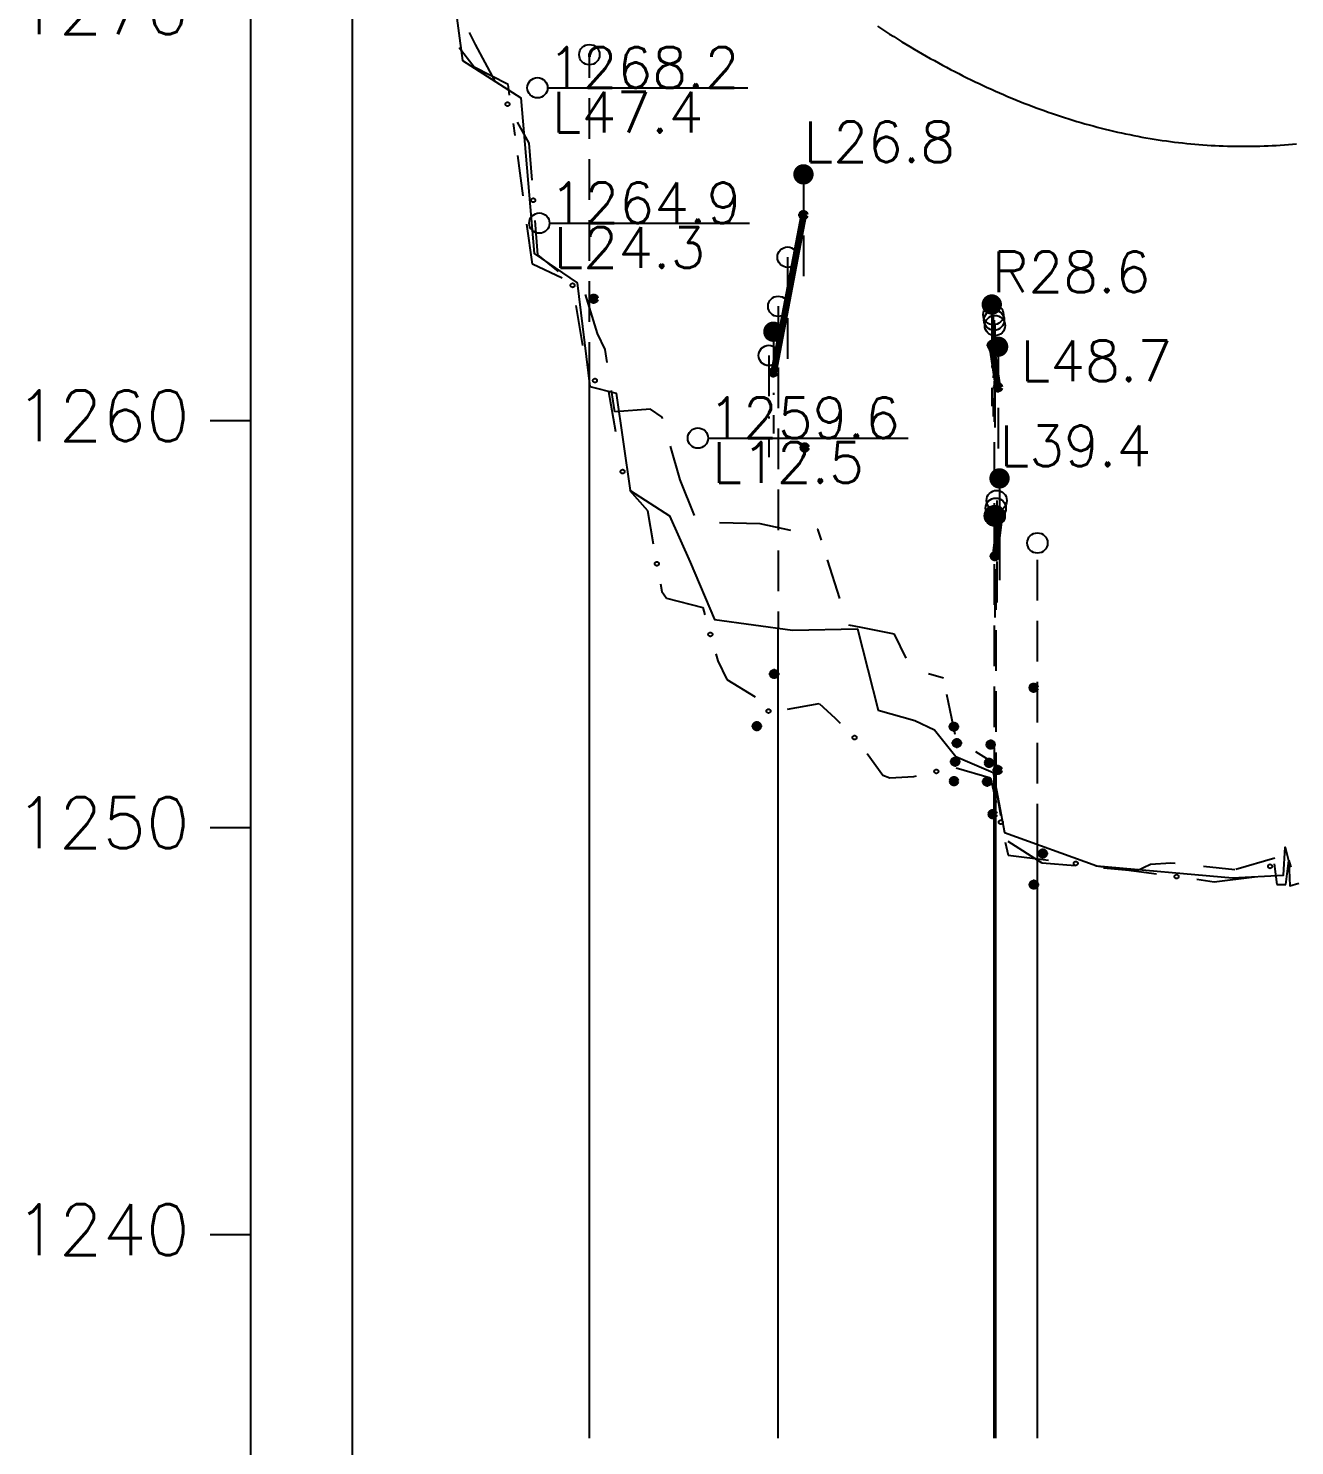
# Model space of a CAD drawing. Extents: x -45 to 720, y -50 to 366.
# Drawn here: x -15.9 to 46.3, y 74.6 to 144.3 of the extents above; entities that cross this region are included whole.
import ezdxf
from ezdxf.enums import TextEntityAlignment as Align

# ---------------------------------------------------------------- set-up
doc = ezdxf.new("R2010")
doc.units = 0
for name, pattern in [('右边线', [4, 2, -1, 0, -1]), ('左边线', [3, 2, -1]), ('投影线', [3, 2, -1])]:
    doc.linetypes.add(name, pattern=pattern)
doc.layers.add('gps中层', color=1, linetype='Continuous', lineweight=100, plot=False)
doc.layers.add('gps层', color=6, linetype='Continuous', lineweight=100, plot=False)
for name, color, linetype in [('MB', 7, 'Continuous'), ('TOUYINGXIAN', 7, 'Continuous'), ('中线', 1, 'Continuous'), ('交叉跨越', 4, 'Continuous'), ('危险点层', 7, 'Continuous'), ('右线', 3, '右边线'), ('左线', 2, '左边线'), ('标尺', 7, 'Continuous')]:
    doc.layers.add(name, color=color, linetype=linetype)
doc.layers.add('杆塔层', color=1, linetype='Continuous', lineweight=0)
doc.styles.get("Standard").update_dxf_attribs({"font": 'txt1.shx', "bigfont": 'hztxt1.shx'})

msp = doc.modelspace()

# ---------------------------------------------------------------- linework, layer by layer
at = {"layer": 'gps中层', "color": 1, "linetype": 'Continuous'}
for centre in [(29.56473600715768, 107.2939999999998), (31.19438593054154, 107.2699999999999)]:
    msp.add_circle(centre, 0.1, dxfattribs=at)
at = {"layer": 'gps层', "color": 3, "linetype": 'Continuous'}
msp.add_lwpolyline([(22.1656, 135.116), (20.6872, 127.382)], dxfattribs=at)
at = {"layer": 'gps层', "color": 1, "linetype": 'Continuous'}
msp.add_lwpolyline([(31.7308, 126.6460000000002), (31.4216, 128.7199999999998)], dxfattribs=at)
at = {"layer": 'gps层', "color": 2, "linetype": 'Continuous'}
msp.add_lwpolyline([(31.801, 120.174), (31.5704, 118.3539999999998)], dxfattribs=at)
at = {"layer": 'gps层', "color": 6, "linetype": 'Continuous'}
for centre in [(22.16557624436259, 135.116), (11.85855223194449, 131.0039999999999), (31.42161688148583, 128.7199999999998), (31.73083789877456, 126.6460000000002), (22.22455558203717, 123.6939999999999), (31.801019494222, 120.174), (33.48344021517955, 111.8859999999999), (19.8759283707279, 109.9960000000001), (29.55505409876862, 109.9679999999998), (29.70398422390648, 109.1640000000002), (31.36137717833932, 109.094), (29.61993065766689, 108.2539999999999), (31.28016967881495, 108.1959999999999), (31.71573608104739, 107.846), (33.9321382215309, 103.7379999999998), (33.48853920955583, 102.212)]:
    msp.add_circle(centre, 0.1, dxfattribs=at)
at = {"layer": 'gps层', "color": 3, "linetype": 'Continuous'}
for centre in [(20.68719163168619, 127.382), (31.5704919540412, 118.3539999999998), (20.72804733718794, 112.5659999999998), (31.46370455707387, 105.672)]:
    msp.add_circle(centre, 0.1, dxfattribs=at)
at = {"layer": 'MB', "color": 7}
msp.add_lwpolyline([(25.8, 144.3967182225616), (26, 144.2664114782774), (26.2, 144.1375592697434), (26.4, 144.0101615969596), (26.6, 143.884218459926), (26.8, 143.7597298586427), (27, 143.6366957931095), (27.2, 143.5151162633266), (27.4, 143.3949912692938), (27.6, 143.2763208110112), (27.8, 143.1591048884789), (28, 143.0433435016967), (28.2, 142.9290366506648), (28.4, 142.8161843353831), (28.6, 142.7047865558515), (28.8, 142.5948433120702), (29, 142.4863546040391), (29.2, 142.3793204317582), (29.4, 142.2737407952275), (29.6, 142.1696156944469), (29.8, 142.0669451294166), (30, 141.9657291001366), (30.2, 141.8659676066067), (30.4, 141.7676606488269), (30.6, 141.6708082267975), (30.8, 141.5754103405182), (31, 141.4814669899891), (31.2, 141.3889781752102), (31.4, 141.2979438961816), (31.6, 141.2083641529031), (31.8, 141.1202389453748), (32, 141.0335682735968), (32.20000000000001, 140.9483521375689), (32.4, 140.8645905372913), (32.6, 140.7822834727638), (32.8, 140.7014309439866), (33, 140.6220329509596), (33.2, 140.5440894936827), (33.4, 140.4676005721561), (33.6, 140.3925661863797), (33.8, 140.3189863363534), (34, 140.2468610220774), (34.2, 140.1761902435516), (34.4, 140.106974000776), (34.6, 140.0392122937506), (34.8, 139.9729051224754), (35, 139.9080524869505), (35.2, 139.8446543871756), (35.4, 139.7827108231511), (35.6, 139.7222217948767), (35.8, 139.6631873023525), (36, 139.6056073455785), (36.2, 139.5494819245548), (36.4, 139.4948110392812), (36.6, 139.4415946897579), (36.8, 139.3898328759847), (37, 139.3395255979618), (37.20000000000001, 139.290672855689), (37.4, 139.2432746491665), (37.6, 139.1973309783941), (37.8, 139.152841843372), (38, 139.1098072441001), (38.2, 139.0682271805784), (38.4, 139.0281016528069), (38.6, 138.9894306607855), (38.8, 138.9522142045144), (39, 138.9164522839935), (39.2, 138.8821448992228), (39.4, 138.8492920502023), (39.6, 138.817893736932), (39.8, 138.7879499594119), (40, 138.759460717642), (40.2, 138.7324260116224), (40.4, 138.7068458413529), (40.6, 138.6827202068336), (40.8, 138.6600491080645), (41, 138.6388325450457), (41.2, 138.6190705177771), (41.39999999999999, 138.6007630262586), (41.6, 138.5839100704904), (41.79999999999999, 138.5685116504723), (42, 138.5545677662045), (42.2, 138.5420784176868), (42.4, 138.5310436049194), (42.6, 138.5214633279022), (42.8, 138.5133375866351), (43, 138.5066663811183), (43.2, 138.5014497113517), (43.39999999999999, 138.4976875773354), (43.6, 138.4953799790691), (43.79999999999999, 138.4945269165531), (44, 138.4951283897873), (44.2, 138.4971843987717), (44.4, 138.5006949435064), (44.59999999999999, 138.5056600239912), (44.79999999999999, 138.5120796402262), (45, 138.5199537922114), (45.2, 138.5292824799468), (45.4, 138.5400657034325), (45.6, 138.5523034626683), (45.8, 138.5659957576544), (46, 138.5811425883906), (46.2, 138.5977439548771), (46.39999999999999, 138.6157998571137)], dxfattribs=at)
at = {"layer": 'TOUYINGXIAN'}
msp.add_line((0, 15), (0, 151.44), dxfattribs=at)
at = {"layer": '中线'}
msp.add_lwpolyline([(5.0144, 145.65), (5.406799999999999, 142.706), (8.2712, 140.876), (8.9316, 133.224), (11.0374, 131.786), (11.6718, 126.684), (12.9536, 126.356), (13.6534, 121.582), (15.5764, 120.34), (16.5898, 118.0500000000001), (17.7868, 115.238), (21.6254, 114.716), (24.8234, 114.78), (25.8438, 110.79), (27.6358, 110.268), (28.6102, 109.81), (29.65, 108.502), (31.4876, 107.7160000000001), (32.0436, 104.774), (36.5822, 103.138), (43.2532, 102.55), (45.7644, 102.68), (45.84279999999999, 104.054), (46.01939999999999, 103.334), (46.0718, 102.158), (46.51659999999999, 102.288)], dxfattribs=at)
at = {"layer": '交叉跨越', "color": 4, "linetype": '投影线'}
for p, q in [((11.64409173346059, 126.866), (11.64409173346059, 143)), ((20.92597192215176, 130.6310949985943), (20.92597192215176, 114.8111131810131)), ((31.53606856092477, 129.9521869490362), (31.53606856092477, 107.4595350607182)), ((31.61557464817459, 120.7105388537628), (31.61557464817459, 107.0388391817813)), ((33.664426241912, 104.1779999999999), (33.664426241912, 119))]:
    msp.add_line(p, q, dxfattribs=at)
at = {"layer": '交叉跨越', "color": 4, "linetype": '左边线'}
for p, q in [((22.1656, 137.116), (22.1656, 132.116)), ((21.38781316422994, 133.0471394833295), (21.38781316422994, 128.0471394833295)), ((31.5760939327633, 129.6837114600547), (31.5760939327633, 124.6837114600547)), ((31.7308, 128.6460000000002), (31.7308, 123.6460000000002)), ((31.801, 122.174), (31.801, 117.174)), ((31.66260707728663, 121.0817401589836), (31.66260707728663, 116.0817401589836))]:
    msp.add_line(p, q, dxfattribs=at)
at = {"layer": '交叉跨越', "color": 4, "linetype": '右边线'}
for p, q in [((31.4216, 130.7199999999998), (31.4216, 125.7199999999998)), ((31.49604318908625, 130.2206624380177), (31.49604318908625, 125.2206624380177)), ((20.6872, 129.382), (20.6872, 124.382)), ((20.46413068007358, 128.215050513859), (20.46413068007358, 123.215050513859)), ((31.56854221906255, 120.339337548542), (31.56854221906255, 115.339337548542)), ((31.5704, 120.3539999999998), (31.5704, 115.3539999999998))]:
    msp.add_line(p, q, dxfattribs=at)
at = {"layer": '交叉跨越', "color": 4}
for p, q in [((11.64409173346059, 75), (11.64409173346059, 126.866)), ((33.664426241912, 75), (33.664426241912, 104.1779999999999))]:
    msp.add_line(p, q, dxfattribs=at)
at = {"layer": '交叉跨越', "color": 4, "linetype": 'Continuous'}
for p, q in [((20.92597192215176, 75), (20.92597192215176, 114.8111131810131)), ((31.53606856092477, 75), (31.53606856092477, 107.4595350607182)), ((31.61557464817459, 75), (31.61557464817459, 107.0388391817813))]:
    msp.add_line(p, q, dxfattribs=at)
at = {"layer": '交叉跨越', "color": 4, "linetype": 'Continuous', "const_width": 0.5}
for points in [[(21.9156, 137.116, 1), (22.4156, 137.116, 1)], [(31.1716, 130.7199999999998, 1), (31.6716, 130.7199999999998, 1)], [(20.4372, 129.382, 1), (20.9372, 129.382, 1)], [(31.4808, 128.6460000000002, 1), (31.9808, 128.6460000000002, 1)], [(31.551, 122.174, 1), (32.051, 122.174, 1)], [(31.3204, 120.3539999999998, 1), (31.8204, 120.3539999999998, 1)]]:
    msp.add_lwpolyline(points, format="xyb", close=True, dxfattribs=at)
at = {"layer": '交叉跨越', "color": 4}
for centre in [(11.64409173346059, 143), (33.664426241912, 119)]:
    msp.add_circle(centre, 0.5, dxfattribs=at)
at = {"layer": '交叉跨越', "color": 4, "linetype": 'Continuous'}
for centre in [(21.38781316422994, 133.0471394833295), (20.92597192215176, 130.6310949985943), (31.49604318908625, 130.2206624380177), (31.53606856092477, 129.9521869490362), (31.5760939327633, 129.6837114600547), (20.46413068007358, 128.215050513859), (31.61557464817459, 120.7105388537628), (31.66260707728663, 121.0817401589836), (31.56854221906255, 120.339337548542)]:
    msp.add_circle(centre, 0.5, dxfattribs=at)
at = {"layer": '危险点层', "color": 7}
for p, q in [((9.592400000000001, 141.3719999999999), (19.42573333333333, 141.3719999999999)), ((9.592400000000001, 141.3719999999999), (19.42573333333333, 141.3719999999999)), ((9.592400000000001, 141.3719999999999), (19.42573333333333, 141.3719999999999)), ((9.592400000000001, 141.3719999999999), (19.42573333333333, 141.3719999999999)), ((9.592400000000001, 141.3719999999999), (19.42573333333333, 141.3719999999999)), ((9.592400000000001, 141.3719999999999), (19.42573333333333, 141.3719999999999)), ((9.592400000000001, 141.3719999999999), (19.42573333333333, 141.3719999999999)), ((9.592400000000001, 141.3719999999999), (19.42573333333333, 141.3719999999999)), ((9.592400000000001, 141.3719999999999), (19.42573333333333, 141.3719999999999)), ((9.592400000000001, 141.3719999999999), (19.42573333333333, 141.3719999999999)), ((9.592400000000001, 141.3719999999999), (19.42573333333333, 141.3719999999999)), ((9.592400000000001, 141.3719999999999), (19.42573333333333, 141.3719999999999)), ((9.592400000000001, 141.3719999999999), (19.42573333333333, 141.3719999999999)), ((9.592400000000001, 141.3719999999999), (19.42573333333333, 141.3719999999999)), ((9.592400000000001, 141.3719999999999), (19.42573333333333, 141.3719999999999)), ((9.592400000000001, 141.3719999999999), (19.42573333333333, 141.3719999999999)), ((9.592400000000001, 141.3719999999999), (19.42573333333333, 141.3719999999999)), ((9.592400000000001, 141.3719999999999), (19.42573333333333, 141.3719999999999)), ((9.592400000000001, 141.3719999999999), (19.42573333333333, 141.3719999999999)), ((9.592400000000001, 141.3719999999999), (19.42573333333333, 141.3719999999999)), ((9.592400000000001, 141.3719999999999), (19.42573333333333, 141.3719999999999)), ((9.592400000000001, 141.3719999999999), (19.42573333333333, 141.3719999999999)), ((9.592400000000001, 141.3719999999999), (19.42573333333333, 141.3719999999999)), ((9.592400000000001, 141.3719999999999), (19.42573333333333, 141.3719999999999)), ((9.592400000000001, 141.3719999999999), (19.42573333333333, 141.3719999999999)), ((9.685999999999998, 134.7199999999998), (19.51933333333333, 134.7199999999998)), ((9.685999999999998, 134.7199999999998), (19.51933333333333, 134.7199999999998)), ((9.685999999999998, 134.7199999999998), (19.51933333333333, 134.7199999999998)), ((9.685999999999998, 134.7199999999998), (19.51933333333333, 134.7199999999998)), ((9.685999999999998, 134.7199999999998), (19.51933333333333, 134.7199999999998)), ((9.685999999999998, 134.7199999999998), (19.51933333333333, 134.7199999999998)), ((9.685999999999998, 134.7199999999998), (19.51933333333333, 134.7199999999998)), ((9.685999999999998, 134.7199999999998), (19.51933333333333, 134.7199999999998)), ((9.685999999999998, 134.7199999999998), (19.51933333333333, 134.7199999999998)), ((9.685999999999998, 134.7199999999998), (19.51933333333333, 134.7199999999998)), ((9.685999999999998, 134.7199999999998), (19.51933333333333, 134.7199999999998)), ((9.685999999999998, 134.7199999999998), (19.51933333333333, 134.7199999999998)), ((9.685999999999998, 134.7199999999998), (19.51933333333333, 134.7199999999998)), ((9.685999999999998, 134.7199999999998), (19.51933333333333, 134.7199999999998)), ((9.685999999999998, 134.7199999999998), (19.51933333333333, 134.7199999999998)), ((9.685999999999998, 134.7199999999998), (19.51933333333333, 134.7199999999998)), ((9.685999999999998, 134.7199999999998), (19.51933333333333, 134.7199999999998)), ((9.685999999999998, 134.7199999999998), (19.51933333333333, 134.7199999999998)), ((9.685999999999998, 134.7199999999998), (19.51933333333333, 134.7199999999998)), ((9.685999999999998, 134.7199999999998), (19.51933333333333, 134.7199999999998)), ((9.685999999999998, 134.7199999999998), (19.51933333333333, 134.7199999999998)), ((9.685999999999998, 134.7199999999998), (19.51933333333333, 134.7199999999998)), ((9.685999999999998, 134.7199999999998), (19.51933333333333, 134.7199999999998)), ((9.685999999999998, 134.7199999999998), (19.51933333333333, 134.7199999999998)), ((9.685999999999998, 134.7199999999998), (19.51933333333333, 134.7199999999998)), ((17.4794, 124.156), (27.31273333333334, 124.156)), ((17.4794, 124.156), (27.31273333333334, 124.156)), ((17.4794, 124.156), (27.31273333333334, 124.156)), ((17.4794, 124.156), (27.31273333333334, 124.156)), ((17.4794, 124.156), (27.31273333333334, 124.156)), ((17.4794, 124.156), (27.31273333333334, 124.156)), ((17.4794, 124.156), (27.31273333333334, 124.156)), ((17.4794, 124.156), (27.31273333333334, 124.156)), ((17.4794, 124.156), (27.31273333333334, 124.156)), ((17.4794, 124.156), (27.31273333333334, 124.156)), ((17.4794, 124.156), (27.31273333333334, 124.156)), ((17.4794, 124.156), (27.31273333333334, 124.156)), ((17.4794, 124.156), (27.31273333333334, 124.156)), ((17.4794, 124.156), (27.31273333333334, 124.156)), ((17.4794, 124.156), (27.31273333333334, 124.156)), ((17.4794, 124.156), (27.31273333333334, 124.156)), ((17.4794, 124.156), (27.31273333333334, 124.156)), ((17.4794, 124.156), (27.31273333333334, 124.156)), ((17.4794, 124.156), (27.31273333333334, 124.156)), ((17.4794, 124.156), (27.31273333333334, 124.156)), ((17.4794, 124.156), (27.31273333333334, 124.156)), ((17.4794, 124.156), (27.31273333333334, 124.156)), ((17.4794, 124.156), (27.31273333333334, 124.156)), ((17.4794, 124.156), (27.31273333333334, 124.156)), ((17.4794, 124.156), (27.31273333333334, 124.156)), ((17.4794, 124.156), (27.31273333333334, 124.156))]:
    msp.add_line(p, q, dxfattribs=at)
for centre in [(9.092400000000001, 141.3719999999999), (9.092400000000001, 141.3719999999999), (9.092400000000001, 141.3719999999999), (9.092400000000001, 141.3719999999999), (9.092400000000001, 141.3719999999999), (9.092400000000001, 141.3719999999999), (9.092400000000001, 141.3719999999999), (9.092400000000001, 141.3719999999999), (9.092400000000001, 141.3719999999999), (9.092400000000001, 141.3719999999999), (9.092400000000001, 141.3719999999999), (9.092400000000001, 141.3719999999999), (9.092400000000001, 141.3719999999999), (9.092400000000001, 141.3719999999999), (9.092400000000001, 141.3719999999999), (9.092400000000001, 141.3719999999999), (9.092400000000001, 141.3719999999999), (9.092400000000001, 141.3719999999999), (9.092400000000001, 141.3719999999999), (9.092400000000001, 141.3719999999999), (9.092400000000001, 141.3719999999999), (9.092400000000001, 141.3719999999999), (9.092400000000001, 141.3719999999999), (9.092400000000001, 141.3719999999999), (9.092400000000001, 141.3719999999999), (9.185999999999998, 134.7199999999998), (9.185999999999998, 134.7199999999998), (9.185999999999998, 134.7199999999998), (9.185999999999998, 134.7199999999998), (9.185999999999998, 134.7199999999998), (9.185999999999998, 134.7199999999998), (9.185999999999998, 134.7199999999998), (9.185999999999998, 134.7199999999998), (9.185999999999998, 134.7199999999998), (9.185999999999998, 134.7199999999998), (9.185999999999998, 134.7199999999998), (9.185999999999998, 134.7199999999998), (9.185999999999998, 134.7199999999998), (9.185999999999998, 134.7199999999998), (9.185999999999998, 134.7199999999998), (9.185999999999998, 134.7199999999998), (9.185999999999998, 134.7199999999998), (9.185999999999998, 134.7199999999998), (9.185999999999998, 134.7199999999998), (9.185999999999998, 134.7199999999998), (9.185999999999998, 134.7199999999998), (9.185999999999998, 134.7199999999998), (9.185999999999998, 134.7199999999998), (9.185999999999998, 134.7199999999998), (9.185999999999998, 134.7199999999998), (16.9794, 124.156), (16.9794, 124.156), (16.9794, 124.156), (16.9794, 124.156), (16.9794, 124.156), (16.9794, 124.156), (16.9794, 124.156), (16.9794, 124.156), (16.9794, 124.156), (16.9794, 124.156), (16.9794, 124.156), (16.9794, 124.156), (16.9794, 124.156), (16.9794, 124.156), (16.9794, 124.156), (16.9794, 124.156), (16.9794, 124.156), (16.9794, 124.156), (16.9794, 124.156), (16.9794, 124.156), (16.9794, 124.156), (16.9794, 124.156), (16.9794, 124.156), (16.9794, 124.156), (16.9794, 124.156), (16.9794, 124.156)]:
    msp.add_circle(centre, 0.5, dxfattribs=at)
at = {"layer": '右线'}
for p, q in [((5.730827999999999, 144.090667), (6.0236, 143.492)), ((6.0236, 143.492), (7.141691, 141.4437180000001)), ((8.099953999999999, 139.688232), (8.6656, 138.652)), ((8.6656, 138.652), (8.808159, 136.838157)), ((8.964865, 134.8443060000001), (9.0974, 133.158)), ((9.0974, 133.158), (10.115155, 132.335608)), ((10.982343, 130.676929), (11.475622, 127.71776)), ((12.588498, 126.447746), (13.105668, 123.49266)), ((13.610907, 121.600077), (14.4994, 120.6)), ((14.4994, 120.6), (14.786696, 118.962765)), ((15.132367, 116.9928640000001), (15.1992, 116.612)), ((15.1992, 116.612), (15.4412, 116.284)), ((15.4412, 116.284), (17.2202, 115.826)), ((17.2202, 115.826), (17.319601, 115.470958)), ((17.858806, 113.545015), (17.9526, 113.21)), ((17.9526, 113.21), (18.3972, 112.294)), ((18.3972, 112.294), (19.792455, 111.443757)), ((21.384658, 110.82752), (22.936, 111.118)), ((22.936, 111.118), (23.7274, 110.398)), ((23.7274, 110.398), (23.974636, 110.147748)), ((25.291324, 108.649288), (26.0684, 107.586)), ((26.0684, 107.586), (26.4086, 107.454)), ((26.4086, 107.454), (27.5922, 107.52)), ((27.5922, 107.52), (27.721529, 107.549599)), ((29.669861, 107.955395), (31.3658, 107.454)), ((31.3658, 107.454), (31.639142, 106.253222)), ((32.08305900000001, 104.30311), (32.229, 103.662)), ((32.229, 103.662), (34.553881, 103.375324)), ((36.538847, 103.130562), (37.5328, 103.008)), ((45.293467, 103.23696), (45.433, 102.222)), ((45.8778, 102.222), (46.0216, 103.4)), ((46.0216, 103.4), (46.12476199999999, 103.071887)), ((37.5328, 103.008), (39.513124, 102.738932)), ((41.494914, 102.469665), (42.3462, 102.3540000000001)), ((42.3462, 102.3540000000001), (44.471519, 102.611758)), ((45.433, 102.222), (45.8778, 102.222))]:
    msp.add_line(p, q, dxfattribs=at)
for centre in [(7.620822999999999, 140.565975), (8.886512, 135.841232), (10.817917, 131.663318), (11.919202, 126.98236), (13.278058, 122.507631), (14.959532, 117.977815), (17.589204, 114.507986), (20.448988, 110.739881), (24.677444, 109.436368), (28.696326, 107.772693), (31.861101, 105.278166), (35.54636400000001, 103.252943), (45.09696599999999, 103.108625), (40.50401899999999, 102.604298)]:
    msp.add_circle(centre, 0.1, dxfattribs=at)
at = {"layer": '左线'}
for p, q in [((5.985, 142.38), (5.248244999999999, 143.330241)), ((7.652599999999999, 141.53), (5.985, 142.38)), ((7.722858, 141.0088490000001), (7.652599999999999, 141.53)), ((8.390881, 136.053675), (7.909903999999999, 139.6214)), ((8.842999999999998, 132.7), (8.577927, 134.666226)), ((10.305788, 132.013223), (8.842999999999998, 132.7)), ((12.0476, 129.3000000000001), (11.422495, 131.286616)), ((12.4204, 128.516), (12.0476, 129.3000000000001)), ((12.518688, 127.874248), (12.4204, 128.516)), ((12.8912, 125.442), (12.730634, 126.490384)), ((14.6504, 125.572), (12.8912, 125.442)), ((15.2194, 125.18), (14.6504, 125.572)), ((15.242867, 125.098891), (15.2194, 125.18)), ((16.1088, 122.106), (15.63197, 123.75405)), ((16.8082, 120.3562470000001), (16.1088, 122.106)), ((20.039, 119.948), (17.974851, 119.990708)), ((21.537546, 119.6135720000001), (20.039, 119.948)), ((22.8708, 119.686), (22.85274, 119.6762200000001)), ((23.946864, 116.272111), (22.8708, 119.686)), ((25.0094, 114.846), (24.39564, 114.968001)), ((26.638, 114.518), (25.0094, 114.846)), ((27.205247, 113.333931), (26.638, 114.518)), ((29.0512, 112.3600000000001), (28.303582, 112.574418)), ((29.61635, 109.594922), (29.0512, 112.3600000000001)), ((31.4318, 108.24), (30.640858, 108.73809)), ((31.858136, 105.6090300000001), (31.4318, 108.24)), ((33.8974, 103.27), (32.233805, 104.32705)), ((35.520578, 103.132579), (33.8974, 103.27)), ((39.2144, 103.204), (38.5276, 102.878)), ((40.215, 103.27), (39.2144, 103.204)), ((40.433021, 103.247266), (40.215, 103.27)), ((43.36059999999999, 102.942), (41.82547099999999, 103.102072)), ((45.339358, 103.502275), (43.36059999999999, 102.942)), ((38.5276, 102.878), (36.915587, 103.014476))]:
    msp.add_line(p, q, dxfattribs=at)
at = {"layer": '杆塔层', "color": 1}
msp.add_line((0, 151.44), (0, 15), dxfattribs=at)
msp.add_line((0, 151.44), (0, 15), dxfattribs=at)
at = {"layer": '标尺', "color": 7, "linetype": 'Continuous'}
for p, q in [((-5, 15), (-5, 365)), ((-5, 125), (-7, 125)), ((-5, 105), (-7, 105)), ((-5, 85), (-7, 85))]:
    msp.add_line(p, q, dxfattribs=at)

# ---------------------------------------------------------------- texts
at = {"layer": 'gps中层', "color": 1, "linetype": 'Continuous'}
for s, p in [('DJ1-XDJ2', (29.56473600715768, 107.2689999999998)), ('10.2涔￠亾418A5', (29.56473600715768, 107.2939999999998)), ('10.2涔￠亾418A6', (31.19438593054154, 107.2699999999999)), ('DJ1-XDJ2', (31.19438593054154, 107.2449999999999))]:
    msp.add_text(s, height=0.02, dxfattribs=at).set_placement(p)
at = {"layer": 'gps层', "color": 6, "linetype": 'Continuous'}
for s, p in [('85', (22.16557624436259, 135.116)), ('10.27MTXX12', (11.85855223194449, 131.0039999999999)), ('81', (31.42161688148583, 128.7199999999998)), ('80', (31.73083789877456, 126.6460000000002)), ('10.27MTXX11', (22.22455558203717, 123.6939999999999)), ('83', (31.801019494222, 120.174)), ('84', (33.48344021517955, 111.8859999999999)), ('10.2FEN1', (19.8759283707279, 109.9960000000001)), ('79', (29.55505409876862, 109.9679999999998)), ('10.2涔￠亾418A1', (29.70398422390648, 109.1640000000002)), ('10.2涔￠亾418A2', (31.36137717833932, 109.094)), ('10.2涔￠亾418A4', (29.61993065766689, 108.2539999999999)), ('10.2涔￠亾418A3', (31.28016967881495, 108.1959999999999)), ('10.27MTXX10', (31.71573608104739, 107.846)), ('10.27MTXX9', (33.9321382215309, 103.7379999999998)), ('10.27MTXX8', (33.48853920955583, 102.212))]:
    msp.add_text(s, height=0.02, dxfattribs=at).set_placement(p)
at = {"layer": 'gps层', "color": 1, "linetype": 'Continuous'}
for p in [(22.16557624436259, 135.091), (11.85855223194449, 130.9789999999999), (31.42161688148583, 128.6949999999998), (20.68719163168619, 127.357), (31.73083789877456, 126.6210000000002), (22.22455558203717, 123.6689999999999), (31.801019494222, 120.1489999999999), (31.5704919540412, 118.3289999999998), (20.72804733718794, 112.5409999999998), (33.48344021517955, 111.8609999999999), (19.8759283707279, 109.9710000000001), (29.55505409876862, 109.9429999999998), (29.70398422390648, 109.1390000000002), (31.36137717833932, 109.069), (29.61993065766689, 108.2289999999999), (31.28016967881495, 108.1709999999999), (31.71573608104739, 107.821), (31.46370455707387, 105.647), (33.9321382215309, 103.7129999999998), (33.48853920955583, 102.187)]:
    msp.add_text('DJ1-XDJ2', height=0.02, dxfattribs=at).set_placement(p)
at = {"layer": 'gps层', "color": 3, "linetype": 'Continuous'}
for s, p in [('86', (20.68719163168619, 127.382)), ('82', (31.5704919540412, 118.3539999999998)), ('10.2TXX5', (20.72804733718794, 112.5659999999998)), ('10.27MTXX7', (31.46370455707387, 105.672))]:
    msp.add_text(s, height=0.02, dxfattribs=at).set_placement(p)
at = {"layer": '交叉跨越', "color": 4, "linetype": 'Continuous'}
for s, p in [('L26.8', (22.1656, 137.116)), ('R28.6', (31.4216, 130.7199999999998)), ('L48.7', (32.83603264725935, 126.3515076070533)), ('L39.4', (31.801, 122.174))]:
    msp.add_text(s, height=2, dxfattribs=at).set_placement(p, align=Align.BOTTOM_LEFT)
at = {"layer": '危险点层', "color": 7}
for s, p in [('1268.2', (9.592400000000001, 141.3719999999999)), ('1268.2', (9.592400000000001, 141.3719999999999)), ('1268.2', (9.592400000000001, 141.3719999999999)), ('1268.2', (9.592400000000001, 141.3719999999999)), ('1268.2', (9.592400000000001, 141.3719999999999)), ('1268.2', (9.592400000000001, 141.3719999999999)), ('1268.2', (9.592400000000001, 141.3719999999999)), ('1268.2', (9.592400000000001, 141.3719999999999)), ('1268.2', (9.592400000000001, 141.3719999999999)), ('1268.2', (9.592400000000001, 141.3719999999999)), ('1268.2', (9.592400000000001, 141.3719999999999)), ('1268.2', (9.592400000000001, 141.3719999999999)), ('1268.2', (9.592400000000001, 141.3719999999999)), ('1268.2', (9.592400000000001, 141.3719999999999)), ('1268.2', (9.592400000000001, 141.3719999999999)), ('1268.2', (9.592400000000001, 141.3719999999999)), ('1268.2', (9.592400000000001, 141.3719999999999)), ('1268.2', (9.592400000000001, 141.3719999999999)), ('1268.2', (9.592400000000001, 141.3719999999999)), ('1268.2', (9.592400000000001, 141.3719999999999)), ('1268.2', (9.592400000000001, 141.3719999999999)), ('1268.2', (9.592400000000001, 141.3719999999999)), ('1268.2', (9.592400000000001, 141.3719999999999)), ('1268.2', (9.592400000000001, 141.3719999999999)), ('1268.2', (9.592400000000001, 141.3719999999999)), ('1264.9', (9.685999999999998, 134.7199999999998)), ('1264.9', (9.685999999999998, 134.7199999999998)), ('1264.9', (9.685999999999998, 134.7199999999998)), ('1264.9', (9.685999999999998, 134.7199999999998)), ('1264.9', (9.685999999999998, 134.7199999999998)), ('1264.9', (9.685999999999998, 134.7199999999998)), ('1264.9', (9.685999999999998, 134.7199999999998)), ('1264.9', (9.685999999999998, 134.7199999999998)), ('1264.9', (9.685999999999998, 134.7199999999998)), ('1264.9', (9.685999999999998, 134.7199999999998)), ('1264.9', (9.685999999999998, 134.7199999999998)), ('1264.9', (9.685999999999998, 134.7199999999998)), ('1264.9', (9.685999999999998, 134.7199999999998)), ('1264.9', (9.685999999999998, 134.7199999999998)), ('1264.9', (9.685999999999998, 134.7199999999998)), ('1264.9', (9.685999999999998, 134.7199999999998)), ('1264.9', (9.685999999999998, 134.7199999999998)), ('1264.9', (9.685999999999998, 134.7199999999998)), ('1264.9', (9.685999999999998, 134.7199999999998)), ('1264.9', (9.685999999999998, 134.7199999999998)), ('1264.9', (9.685999999999998, 134.7199999999998)), ('1264.9', (9.685999999999998, 134.7199999999998)), ('1264.9', (9.685999999999998, 134.7199999999998)), ('1264.9', (9.685999999999998, 134.7199999999998)), ('1264.9', (9.685999999999998, 134.7199999999998)), ('1259.6', (17.4794, 124.156)), ('1259.6', (17.4794, 124.156)), ('1259.6', (17.4794, 124.156)), ('1259.6', (17.4794, 124.156)), ('1259.6', (17.4794, 124.156)), ('1259.6', (17.4794, 124.156)), ('1259.6', (17.4794, 124.156)), ('1259.6', (17.4794, 124.156)), ('1259.6', (17.4794, 124.156)), ('1259.6', (17.4794, 124.156)), ('1259.6', (17.4794, 124.156)), ('1259.6', (17.4794, 124.156)), ('1259.6', (17.4794, 124.156)), ('1259.6', (17.4794, 124.156)), ('1259.6', (17.4794, 124.156)), ('1259.6', (17.4794, 124.156)), ('1259.6', (17.4794, 124.156)), ('1259.6', (17.4794, 124.156)), ('1259.6', (17.4794, 124.156)), ('1259.6', (17.4794, 124.156)), ('1259.6', (17.4794, 124.156)), ('1259.6', (17.4794, 124.156)), ('1259.6', (17.4794, 124.156)), ('1259.6', (17.4794, 124.156)), ('1259.6', (17.4794, 124.156)), ('1259.6', (17.4794, 124.156))]:
    msp.add_text(s, height=2, dxfattribs=at).set_placement(p)
for s, p in [('L47.4', (9.7924, 141.1719999999999)), ('L47.4', (9.7924, 141.1719999999999)), ('L47.4', (9.7924, 141.1719999999999)), ('L47.4', (9.7924, 141.1719999999999)), ('L47.4', (9.7924, 141.1719999999999)), ('L47.4', (9.7924, 141.1719999999999)), ('L47.4', (9.7924, 141.1719999999999)), ('L47.4', (9.7924, 141.1719999999999)), ('L47.4', (9.7924, 141.1719999999999)), ('L47.4', (9.7924, 141.1719999999999)), ('L47.4', (9.7924, 141.1719999999999)), ('L47.4', (9.7924, 141.1719999999999)), ('L47.4', (9.7924, 141.1719999999999)), ('L47.4', (9.7924, 141.1719999999999)), ('L47.4', (9.7924, 141.1719999999999)), ('L47.4', (9.7924, 141.1719999999999)), ('L47.4', (9.7924, 141.1719999999999)), ('L47.4', (9.7924, 141.1719999999999)), ('L47.4', (9.7924, 141.1719999999999)), ('L47.4', (9.7924, 141.1719999999999)), ('L47.4', (9.7924, 141.1719999999999)), ('L47.4', (9.7924, 141.1719999999999)), ('L47.4', (9.7924, 141.1719999999999)), ('L47.4', (9.7924, 141.1719999999999)), ('L47.4', (9.7924, 141.1719999999999)), ('L24.3', (9.886, 134.5199999999998)), ('L24.3', (9.886, 134.5199999999998)), ('L24.3', (9.886, 134.5199999999998)), ('L24.3', (9.886, 134.5199999999998)), ('L24.3', (9.886, 134.5199999999998)), ('L24.3', (9.886, 134.5199999999998)), ('L24.3', (9.886, 134.5199999999998)), ('L24.3', (9.886, 134.5199999999998)), ('L24.3', (9.886, 134.5199999999998)), ('L24.3', (9.886, 134.5199999999998)), ('L24.3', (9.886, 134.5199999999998)), ('L24.3', (9.886, 134.5199999999998)), ('L24.3', (9.886, 134.5199999999998)), ('L24.3', (9.886, 134.5199999999998)), ('L24.3', (9.886, 134.5199999999998)), ('L24.3', (9.886, 134.5199999999998)), ('L24.3', (9.886, 134.5199999999998)), ('L24.3', (9.886, 134.5199999999998)), ('L24.3', (9.886, 134.5199999999998)), ('L24.3', (9.886, 134.5199999999998)), ('L24.3', (9.886, 134.5199999999998)), ('L24.3', (9.886, 134.5199999999998)), ('L24.3', (9.886, 134.5199999999998)), ('L24.3', (9.886, 134.5199999999998)), ('L24.3', (9.886, 134.5199999999998)), ('L12.5', (17.6794, 123.956)), ('L12.5', (17.6794, 123.956)), ('L12.5', (17.6794, 123.956)), ('L12.5', (17.6794, 123.956)), ('L12.5', (17.6794, 123.956)), ('L12.5', (17.6794, 123.956)), ('L12.5', (17.6794, 123.956)), ('L12.5', (17.6794, 123.956)), ('L12.5', (17.6794, 123.956)), ('L12.5', (17.6794, 123.956)), ('L12.5', (17.6794, 123.956)), ('L12.5', (17.6794, 123.956)), ('L12.5', (17.6794, 123.956)), ('L12.5', (17.6794, 123.956)), ('L12.5', (17.6794, 123.956)), ('L12.5', (17.6794, 123.956)), ('L12.5', (17.6794, 123.956)), ('L12.5', (17.6794, 123.956)), ('L12.5', (17.6794, 123.956)), ('L12.5', (17.6794, 123.956)), ('L12.5', (17.6794, 123.956)), ('L12.5', (17.6794, 123.956)), ('L12.5', (17.6794, 123.956)), ('L12.5', (17.6794, 123.956)), ('L12.5', (17.6794, 123.956)), ('L12.5', (17.6794, 123.956))]:
    msp.add_text(s, height=2, dxfattribs=at).set_placement(p, align=Align.TOP_LEFT)
at = {"layer": '标尺', "color": 7, "linetype": 'Continuous'}
for s, p in [('1270', (-8, 144)), ('1260', (-8, 124)), ('1250', (-8, 104)), ('1240', (-8, 84))]:
    msp.add_text(s, height=2.5, dxfattribs=at).set_placement(p, align=Align.RIGHT)

doc.saveas('drawing.dxf')
